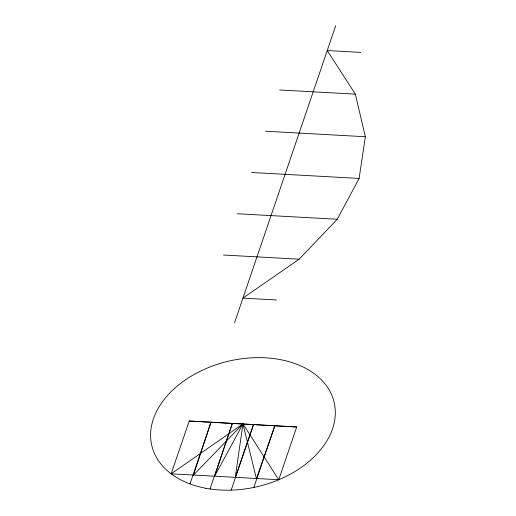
<?xml version="1.0" encoding="UTF-8"?>
<svg xmlns="http://www.w3.org/2000/svg" width="516" height="516" viewBox="0 0 516 516"><rect width="100%" height="100%" fill="white"/><g stroke="black" fill="none" stroke-linecap="round" stroke-linejoin="round"><path stroke-width="0.77" d="M276.486 299.977L242.939 298.125L299.151 259.193L337.258 219.255L359.123 178.426L365.354 136.734L355.35 94.144L327.234 50.555L360.781 52.406M189.198 421.095L171.17 473.804L278.743 479.745L296.726 426.958L189.14 421.017L296.616 427.022M234.509 322.881L335.664 25.8M190.004 483.911L210.954 422.378L193.416 475.159L242.952 423.92L278.743 479.745M210.038 488.968L232.297 423.597L214.546 476.378L242.952 423.92L256.413 478.635L274.802 425.9L253.853 487.439M231.174 490.135L253.433 424.765L235.251 477.519L242.952 423.92L171.17 473.804M279.633 89.965L355.35 94.144M265.585 131.225L365.354 136.734M251.537 172.492L359.123 178.426M237.483 213.753L337.258 219.255M223.434 255.014L299.151 259.193M205.781 488.259A93.699 64.377 -13.4 0 0 334.761 405.544A93.699 64.377 -13.4 0 0 188.321 377.951A93.699 64.377 -13.4 0 0 205.781 488.259"/></g></svg>
